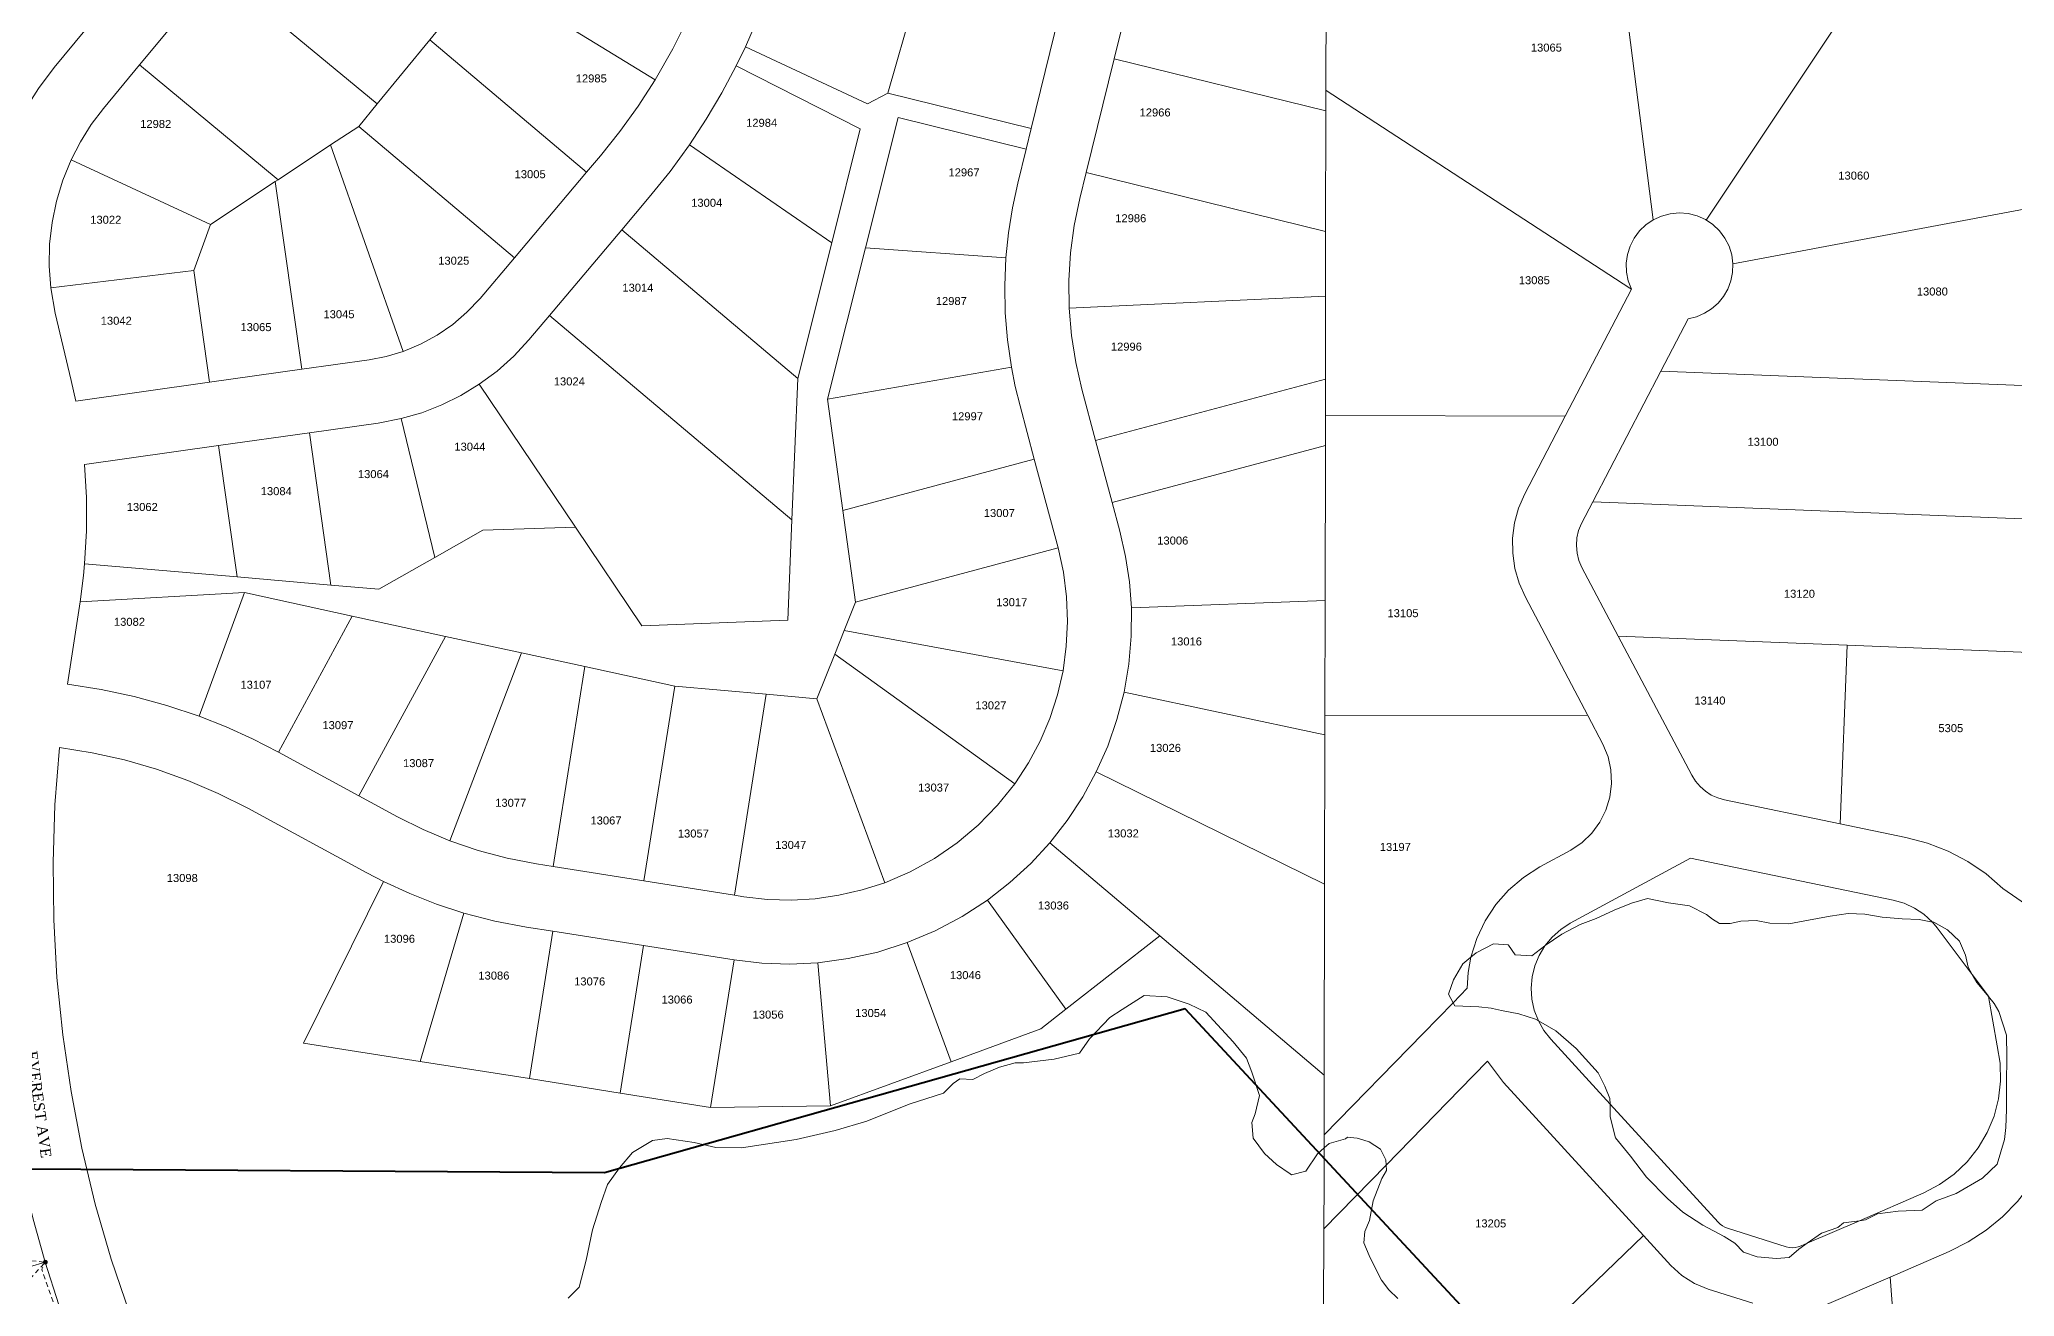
# Model space of a CAD drawing. Header units: feet. Extents: x 865220 to 2843873, y -2240498 to 972474.
# Drawn here: x 2837331 to 2839183, y 969773 to 970952 of the extents above; entities that cross this region are included whole.
import ezdxf
from ezdxf.enums import TextEntityAlignment as Align

# ---------------------------------------------------------------- set-up
doc = ezdxf.new("R2010")
doc.units = ezdxf.units.FT
doc.header["$LTSCALE"] = 0.015
doc.header["$MEASUREMENT"] = 0
doc.linetypes.add('DASHED', pattern=[5, 3, -2])
doc.layers.get('0').update_dxf_attribs({"lineweight": 5})
for name, color, linetype, lineweight in [('Dakota County Addresses', 7, 'Continuous', 5), ('Dakota County Parcels', 7, 'Continuous', 5), ('DROP BURIED', 7, 'DASHED', 5), ('RUNNING LINE (UNDERGROUND)', 10, 'Continuous', 5), ('STREET NAME', 7, 'Continuous', 5), ('WORK BOUNDARY', 110, 'Continuous', 40)]:
    doc.layers.add(name, color=color, linetype=linetype, lineweight=lineweight)
doc.styles.add('Dimensions 100', font='arial.ttf')
doc.styles.get("Standard").update_dxf_attribs({"font": 'times.ttf'})

# ---------------------------------------------------------------- blocks, each defined once
blk = doc.blocks.new('ACMAP_ANN_TEMPLATE_Dakota County Addresses')
at = {"layer": 'Dakota County Addresses', "style": 'Dimensions 100'}
blk.add_attdef('DakotaCountyAddress', text='', height=50, dxfattribs=at).set_placement((0, 0), align=Align.CENTER)
blk = doc.blocks.new('Proposed FlowerPot')
at = {"ltscale": 100, "true_color": 0xffffff}
h = blk.add_hatch(color=7, dxfattribs=at)
h.dxf.hatch_style = 1
h.paths.add_polyline_path([(0, 0.06, 0.414214), (-0.06, 0, 0.414214), (0, -0.06, 0.414214), (0.06, 0, 0.414214)])
at = {"ltscale": 100}
blk.add_circle((0, 0), 0.0604, dxfattribs=at)
at = {"layer": 'RUNNING LINE (UNDERGROUND)', "color": 6, "lineweight": 0, "const_width": 0.00907, "flags": 128}
blk.add_lwpolyline([(-0.06, 0, -0.414214), (0, 0.06, -0.414214), (0.06, 0, -0.414214), (0, -0.06, -0.414214), (-0.06, 0)], format="xyb", dxfattribs=at)
at = {"color": 18, "linetype": 'ByBlock', "lineweight": -2, "ltscale": 100, "true_color": 0x000000, "style": 'Dimensions 100'}
blk.add_text('F', height=0.0744, dxfattribs=at).set_placement((-0.029, -0.037))

msp = doc.modelspace()

# ---------------------------------------------------------------- linework, layer by layer
at = {"layer": 'Dakota County Parcels', "lineweight": 5}
for p, q in [((2838805.6, 971082.9), (2838843.9, 970782.8)), ((2839094.6, 971084.4), (2838893.7, 970782.6)), ((2838338.7, 970933.9), (2838365, 971040.7)), ((2837425.1, 970928.1), (2837497.9, 971015.8)), ((2837497.9, 971015.8), (2837647.7, 970891.5)), ((2837747.3, 971012.7), (2837908.5, 970914.1)), ((2838537.2, 970904.2), (2838537.4, 970998.3)), ((2837697.2, 970951.6), (2837720.1, 970979.6)), ((2837993.2, 970945.1), (2838009, 970981.9)), ((2838126.6, 970901.6), (2838150.4, 970985.4)), ((2838260.9, 970868.6), (2838287.1, 970975.4)), ((2837345.1, 970925.6), (2837373.8, 970960.3)), ((2837647.7, 970891.5), (2837697.2, 970951.6)), ((2837697.2, 970951.6), (2837844.1, 970827.5)), ((2837984.4, 970927.1), (2837993.2, 970945.1)), ((2837993.2, 970945.1), (2838107.3, 970891.7)), ((2838312.5, 970827.1), (2838338.7, 970933.9)), ((2838338.7, 970933.9), (2838537.2, 970885.1)), ((2837391.3, 970887.3), (2837425.1, 970928.1)), ((2837425.1, 970928.1), (2837554.9, 970820.4)), ((2837984.4, 970927.1), (2838100.7, 970868.2)), ((2838107.3, 970891.7), (2838126.6, 970901.6)), ((2838126.6, 970901.6), (2838260.9, 970868.6)), ((2838537.2, 970904.2), (2838537.3, 970904.1)), ((2838537.2, 970885.1), (2838537.2, 970904.2)), ((2838537.3, 970904.1), (2838822.1, 970718.7)), ((2837630.5, 970870.5), (2837647.7, 970891.5)), ((2838105.4, 970756.6), (2838136.1, 970878.7)), ((2838136.1, 970878.7), (2838256.1, 970849.2)), ((2838536.9, 970771.9), (2838537.2, 970885.1)), ((2837604.2, 970853.1), (2837630.5, 970870.5)), ((2837630.5, 970870.5), (2837776.4, 970747.3)), ((2838073.9, 970761.2), (2838100.7, 970868.2)), ((2838256.1, 970849.2), (2838260.9, 970868.6)), ((2837554.9, 970820.4), (2837604.2, 970853.1)), ((2837604.2, 970853.1), (2837672.1, 970659.4)), ((2837844.1, 970827.5), (2837857.1, 970842.8)), ((2837940.5, 970853.3), (2838073.9, 970761.2)), ((2838248.2, 970817.2), (2838256.1, 970849.2)), ((2837491.7, 970778.4), (2837360.8, 970839.1)), ((2837776.4, 970747.3), (2837844.1, 970827.5)), ((2838306.5, 970802.8), (2838312.5, 970827.1)), ((2838312.5, 970827.1), (2838536.9, 970771.9)), ((2837491.7, 970778.4), (2837552.3, 970818.7)), ((2837552.3, 970818.7), (2837554.9, 970820.4)), ((2837552.3, 970818.7), (2837577.1, 970642.8)), ((2837877.1, 970773.5), (2837902.9, 970804.1)), ((2839234.6, 970800.8), (2838918.6, 970741.5)), ((2837476, 970735.5), (2837491.7, 970778.4)), ((2837809.3, 970693.3), (2837877.1, 970773.5)), ((2837877.1, 970773.5), (2838042, 970634.2)), ((2838536.8, 970711.4), (2838536.9, 970771.9)), ((2838042, 970634.2), (2838073.9, 970761.2)), ((2838069.8, 970614.6), (2838105.4, 970756.6)), ((2838105.4, 970756.6), (2838237.2, 970747.1)), ((2837341.9, 970719), (2837476, 970735.5)), ((2837476, 970735.5), (2837490.7, 970630.6)), ((2837744.2, 970709.1), (2837776.4, 970747.3)), ((2837341.9, 970719), (2837346.1, 970695.5)), ((2838296.5, 970700), (2838536.8, 970711.4)), ((2838536.7, 970633.4), (2838536.8, 970711.4)), ((2838823.5, 970717.8), (2838761.5, 970598.8)), ((2838822.1, 970718.7), (2838823.5, 970717.8)), ((2837346.1, 970695.5), (2837361, 970632.2)), ((2837790, 970670.4), (2837809.3, 970693.3)), ((2837809.3, 970693.3), (2838036.5, 970501.5)), ((2838876.7, 970690.1), (2838851.2, 970641)), ((2837490.7, 970630.6), (2837577.1, 970642.8)), ((2837577.1, 970642.8), (2837640.2, 970651.7)), ((2838069.8, 970614.6), (2838242.4, 970644.8)), ((2838787.3, 970518.5), (2838851.2, 970641)), ((2838851.2, 970641), (2839229.4, 970625.9)), ((2837361, 970632.2), (2837365.2, 970612.9)), ((2837365.2, 970612.9), (2837490.7, 970630.6)), ((2837743.5, 970628.7), (2837833.7, 970494.7)), ((2838036.5, 970501.5), (2838042, 970634.2)), ((2838308.3, 970624.1), (2838321.3, 970575.8)), ((2838321.3, 970575.8), (2838536.7, 970633.4)), ((2838536.6, 970599.3), (2838536.7, 970633.4)), ((2838069.8, 970614.6), (2838084.3, 970510.3)), ((2838250.4, 970608.6), (2838263.8, 970558.3)), ((2837499.1, 970571.2), (2837584.3, 970583.2)), ((2837584.3, 970583.2), (2837648.6, 970592.3)), ((2837584.3, 970583.2), (2837604.4, 970440.4)), ((2837648.6, 970592.3), (2837670.3, 970596.5)), ((2837670.3, 970596.5), (2837701.9, 970466.4)), ((2838536.6, 970599.3), (2838536.7, 970599.3)), ((2838536.6, 970571.3), (2838536.6, 970599.3)), ((2838536.7, 970599.3), (2838761.5, 970598.8)), ((2838761.5, 970598.8), (2838723.5, 970525.8)), ((2837373.5, 970553.5), (2837499.1, 970571.2)), ((2837516.5, 970448), (2837499.1, 970571.2)), ((2838321.3, 970575.8), (2838336.8, 970517.8)), ((2838336.8, 970517.8), (2838536.6, 970571.3)), ((2838536.3, 970425.8), (2838536.6, 970571.3)), ((2838084.3, 970510.3), (2838263.8, 970558.3)), ((2838263.8, 970558.3), (2838286.1, 970475.3)), ((2838084.3, 970510.3), (2838096.3, 970424.5)), ((2838336.8, 970517.8), (2838344, 970490.8)), ((2838787.3, 970518.5), (2838776.7, 970498.1)), ((2838787.3, 970518.5), (2839224.8, 970501)), ((2837701.9, 970466.4), (2837746.8, 970492)), ((2837746.8, 970492), (2837833.7, 970494.7)), ((2837833.7, 970494.7), (2837895.9, 970402.3)), ((2838032.6, 970407.4), (2838036.5, 970501.5)), ((2838096.3, 970424.5), (2838286.1, 970475.3)), ((2837372.5, 970449.3), (2837373.5, 970460.2)), ((2837373.5, 970460.2), (2837516.5, 970448)), ((2837649.5, 970436.6), (2837701.9, 970466.4)), ((2838777.1, 970457), (2838811.2, 970392.5)), ((2837369.3, 970424.6), (2837372.5, 970449.3)), ((2837516.5, 970448), (2837604.4, 970440.4)), ((2837604.4, 970440.4), (2837649.5, 970436.6)), ((2837357.6, 970347.5), (2837369.3, 970424.6)), ((2837523.4, 970433.3), (2837369.3, 970424.6)), ((2837480.8, 970317.5), (2837523.4, 970433.3)), ((2837523.4, 970433.3), (2837624.5, 970411.3)), ((2838085.6, 970397.7), (2838096.3, 970424.5)), ((2838354.8, 970419.1), (2838536.3, 970425.8)), ((2838536.1, 970318.4), (2838536.3, 970425.8)), ((2838724.1, 970429), (2838782.7, 970318)), ((2837555.2, 970283.8), (2837624.5, 970411.3)), ((2837624.5, 970411.3), (2837712, 970392.3)), ((2837895.9, 970402.3), (2838032.6, 970407.4)), ((2838076.7, 970375.6), (2838085.6, 970397.7)), ((2838085.6, 970397.7), (2838290.7, 970360.1)), ((2837630.7, 970242.8), (2837712, 970392.3)), ((2837712, 970392.3), (2837783.1, 970376.9)), ((2838811.2, 970392.5), (2838880, 970262)), ((2839025.8, 970383.9), (2838811.2, 970392.5)), ((2839025.8, 970383.9), (2839019.1, 970216.6)), ((2839025.8, 970383.9), (2839220.1, 970376.1)), ((2837715.8, 970200.6), (2837783.1, 970376.9)), ((2837783.1, 970376.9), (2837842.5, 970364)), ((2837812.9, 970176.5), (2837842.5, 970364)), ((2837842.5, 970364), (2837926.7, 970345.7)), ((2838059.9, 970333.7), (2838076.7, 970375.6)), ((2838076.7, 970375.6), (2838245.5, 970254.1)), ((2837897.8, 970163.1), (2837926.7, 970345.7)), ((2837926.7, 970345.7), (2838012.5, 970338)), ((2837982.7, 970149.6), (2838012.5, 970338)), ((2838012.5, 970338), (2838059.9, 970333.7)), ((2838059.9, 970333.7), (2838123.6, 970161.3)), ((2838347.9, 970340.1), (2838536, 970300)), ((2838536, 970300), (2838536.1, 970318.4)), ((2838536.1, 970318.4), (2838536.2, 970318.4)), ((2838536.2, 970318.4), (2838782.7, 970318)), ((2838782.7, 970318), (2838796.8, 970291.2)), ((2838535.8, 970160), (2838536, 970300)), ((2837555.2, 970283.8), (2837630.7, 970242.8)), ((2838321.9, 970265.2), (2838535.8, 970160)), ((2837526.5, 970231.1), (2837638.1, 970170.5)), ((2837630.7, 970242.8), (2837666.7, 970223.2)), ((2839019.1, 970216.6), (2838910.7, 970239)), ((2839019.1, 970216.6), (2839080.9, 970203.8)), ((2838278.4, 970198.8), (2838381.3, 970111.5)), ((2837797.1, 970179), (2837812.9, 970176.5)), ((2837812.9, 970176.5), (2837897.8, 970163.1)), ((2838737.7, 970176.1), (2838766.6, 970191.8)), ((2838766.2, 970123.4), (2838878.8, 970184.3)), ((2839068.8, 970145), (2838878.8, 970184.3)), ((2837578.8, 970011), (2837653.7, 970162.4)), ((2837638.1, 970170.5), (2837653.7, 970162.4)), ((2837897.8, 970163.1), (2837982.7, 970149.6)), ((2838535.4, 969980.8), (2838535.8, 970160)), ((2839171.7, 970155.9), (2839210.9, 970128.8)), ((2837982.7, 970149.6), (2837991.6, 970148.2)), ((2838220, 970145.1), (2838293.3, 970042.6)), ((2838807.2, 970135.7), (2838823.7, 970142)), ((2838823.7, 970142), (2838838.6, 970146.4)), ((2838838.6, 970146.4), (2838858.2, 970142.6)), ((2838858.2, 970142.6), (2838877.9, 970139.6)), ((2838877.9, 970139.6), (2838893.9, 970131.4)), ((2837688.2, 969993.7), (2837729.1, 970132.9)), ((2837787.7, 970119.7), (2837812.4, 970115.8)), ((2838758.3, 970113.1), (2838775.5, 970122.1)), ((2838775.5, 970122.1), (2838790.5, 970127.8)), ((2838790.5, 970127.8), (2838807.2, 970135.7)), ((2838893.9, 970131.4), (2838899.6, 970127.2)), ((2838899.6, 970127.2), (2838906, 970123.2)), ((2838906, 970123.2), (2838916, 970123)), ((2838916, 970123), (2838926.2, 970125.3)), ((2838926.2, 970125.3), (2838940.4, 970126)), ((2838940.4, 970126), (2838953.2, 970123.4)), ((2838953.2, 970123.4), (2838971, 970122.9)), ((2838971, 970122.9), (2838986.1, 970125.7)), ((2838986.1, 970125.7), (2839009.7, 970130)), ((2839009.7, 970130), (2839026.7, 970132.4)), ((2839026.7, 970132.4), (2839042.3, 970131.9)), ((2839042.3, 970131.9), (2839058.7, 970129)), ((2839058.7, 970129), (2839077.3, 970127.4)), ((2839077.3, 970127.4), (2839093.2, 970126.8)), ((2839107, 970124.2), (2839119.9, 970117)), ((2837790.5, 969977.6), (2837812.4, 970115.8)), ((2837812.4, 970115.8), (2837897.3, 970102.4)), ((2837875.5, 969964.1), (2837897.3, 970102.4)), ((2837897.3, 970102.4), (2837982.3, 970089)), ((2838144.5, 970105.1), (2838185.7, 969993.5)), ((2838293.3, 970042.6), (2838381.3, 970111.5)), ((2838381.3, 970111.5), (2838535.4, 969980.8)), ((2838678, 970095.7), (2838694.2, 970104.1)), ((2838694.2, 970104.1), (2838708, 970103.2)), ((2838742.8, 970102.4), (2838758.3, 970113.1)), ((2839119.9, 970117), (2839130.9, 970106.6)), ((2839130.9, 970106.6), (2839136.6, 970093.5)), ((2837960.4, 969950.7), (2837982.3, 970089)), ((2838061, 970086.3), (2838072.8, 969952.2)), ((2838656.8, 970070.4), (2838665.5, 970085.3)), ((2838714.6, 970093.6), (2838730.1, 970092.9)), ((2839136.6, 970093.5), (2839139.2, 970082.2)), ((2838652.1, 970056.8), (2838656.8, 970070.4)), ((2839147.2, 970067.6), (2839156.8, 970056.5)), ((2838346.2, 970042.3), (2838359.9, 970051.1)), ((2838359.9, 970051.1), (2838366.9, 970055.6)), ((2838366.9, 970055.6), (2838388.4, 970054.4)), ((2838388.4, 970054.4), (2838408.8, 970047.5)), ((2838408.8, 970047.5), (2838424.7, 970039.9)), ((2838680.4, 970044.9), (2838657.9, 970046)), ((2838692.1, 970043.6), (2838680.4, 970044.9)), ((2839163.4, 970048.1), (2839167.9, 970040.5)), ((2838270, 970024.4), (2838293.3, 970042.6)), ((2838315.4, 970015), (2838334.7, 970034.9)), ((2838334.7, 970034.9), (2838346.2, 970042.3)), ((2838424.7, 970039.9), (2838450.3, 970012)), ((2838733.7, 970033.4), (2838717.9, 970038.3)), ((2839167.9, 970040.5), (2839175, 970018.3)), ((2837578.8, 970011), (2837688.2, 969993.7)), ((2838185.7, 969993.5), (2838270, 970024.4)), ((2838306.2, 970001.6), (2838315.4, 970015)), ((2838450.3, 970012), (2838462.8, 969996.8)), ((2838771.6, 970005.8), (2838752.7, 970022.4)), ((2839175, 970018.3), (2839175.5, 969998.1)), ((2837688.2, 969993.7), (2837790.5, 969977.6)), ((2838072.8, 969952.2), (2838185.7, 969993.5)), ((2838231.1, 969988.3), (2838245.9, 969992.3)), ((2838245.9, 969992.3), (2838253.6, 969992.3)), ((2838253.6, 969992.3), (2838282.4, 969995.8)), ((2838282.4, 969995.8), (2838306.2, 970001.6)), ((2838462.8, 969996.8), (2838467.6, 969983.6)), ((2838688.7, 969994), (2838703.7, 969974.1)), ((2838780.4, 969996.2), (2838771.6, 970005.8)), ((2838792.2, 969982.9), (2838780.4, 969996.2)), ((2839175.5, 969998.1), (2839175.2, 969972.9)), ((2837790.5, 969977.6), (2837875.5, 969964.1)), ((2838178.6, 969964.1), (2838187.6, 969973.2)), ((2838187.6, 969973.2), (2838193.9, 969977.5)), ((2838193.9, 969977.5), (2838206.1, 969976.8)), ((2838206.1, 969976.8), (2838217.1, 969982.3)), ((2838217.1, 969982.3), (2838231.1, 969988.3)), ((2838467.6, 969983.6), (2838474.8, 969961.9)), ((2838535.5, 969924.8), (2838535.4, 969980.8)), ((2838703.7, 969974.1), (2838834.9, 969830.6)), ((2838798.7, 969970.6), (2838792.2, 969982.9)), ((2838803.4, 969959.1), (2838798.7, 969970.6)), ((2839175.2, 969972.9), (2839175, 969948.7)), ((2837875.5, 969964.1), (2837960.4, 969950.7)), ((2837960.4, 969950.7), (2838072.8, 969952.2)), ((2838106.9, 969937.6), (2838146.5, 969953.8)), ((2838146.5, 969953.8), (2838178.6, 969964.1)), ((2838474.8, 969961.9), (2838470.9, 969944.7)), ((2838077, 969929.1), (2838106.9, 969937.6)), ((2838470.9, 969944.7), (2838467.7, 969936.6)), ((2838467.7, 969936.6), (2838468.8, 969921.8)), ((2838808.5, 969922.1), (2838803.7, 969941.8)), ((2839175, 969948.7), (2839174.4, 969931.8)), ((2837887, 969908.5), (2837906, 969919.6)), ((2837906, 969919.6), (2837919.7, 969921.5)), ((2837919.7, 969921.5), (2837944.9, 969917.8)), ((2837944.9, 969917.8), (2837965.2, 969912.9)), ((2837989.4, 969912.6), (2838040.6, 969920.5)), ((2838040.6, 969920.5), (2838077, 969929.1)), ((2838468.8, 969921.8), (2838479.5, 969907.3)), ((2838535.5, 969912.7), (2838540.3, 969916.9)), ((2838540.3, 969916.9), (2838555.6, 969921.2)), ((2838555.6, 969921.2), (2838557.4, 969922.7)), ((2838557.4, 969922.7), (2838566.4, 969921.7)), ((2838577.7, 969918.3), (2838588.3, 969911.5)), ((2838822.8, 969904.8), (2838808.5, 969922.1)), ((2839173.3, 969920.4), (2839166.4, 969897.3)), ((2839174.4, 969931.8), (2839173.3, 969920.4)), ((2837874.9, 969894), (2837887, 969908.5)), ((2837965.2, 969912.9), (2837989.4, 969912.6)), ((2838479.5, 969907.3), (2838490.9, 969897.1)), ((2838490.9, 969897.1), (2838503.6, 969888.5)), ((2838518.4, 969891), (2838529.2, 969907.2)), ((2838529.2, 969907.2), (2838535.5, 969912.7)), ((2838588.3, 969911.5), (2838593.3, 969901.5)), ((2838837.6, 969885.2), (2838822.8, 969904.8)), ((2839166.4, 969897.3), (2839152.6, 969884.2)), ((2837857.9, 969861.4), (2837863.8, 969878.2)), ((2837863.8, 969878.2), (2837874.9, 969894)), ((2838503.6, 969888.5), (2838505, 969887.5)), ((2838505, 969887.5), (2838518.4, 969891)), ((2838589.7, 969883.9), (2838581.5, 969863)), ((2838593.9, 969891.5), (2838589.7, 969883.9)), ((2838857.2, 969865.2), (2838837.6, 969885.2)), ((2839152.6, 969884.2), (2839127.8, 969869.8)), ((2837849.5, 969835.8), (2837857.9, 969861.4)), ((2838581.5, 969863), (2838578, 969844.7)), ((2838871.8, 969852.5), (2838857.2, 969865.2)), ((2839109.1, 969862.9), (2839095.9, 969854.3)), ((2839127.8, 969869.8), (2839109.1, 969862.9)), ((2838578, 969844.7), (2838573.6, 969834.4)), ((2838890.5, 969840.2), (2838871.8, 969852.5)), ((2839022.2, 969842.5), (2839017, 969838.1)), ((2839054.2, 969850.8), (2839042.8, 969845.1)), ((2839073.7, 969853.3), (2839054.2, 969850.8)), ((2839095.9, 969854.3), (2839073.7, 969853.3)), ((2837843.7, 969807.3), (2837849.5, 969835.8)), ((2838535, 969760.9), (2838535.3, 969836.8)), ((2838573.6, 969834.4), (2838572.7, 969823.8)), ((2838572.7, 969823.8), (2838577.7, 969811.7)), ((2838834.9, 969830.6), (2838860.6, 969802.5)), ((2838910.5, 969829.6), (2838890.5, 969840.2)), ((2838920.6, 969823.4), (2838910.5, 969829.6)), ((2838913.5, 969837.5), (2838968.6, 969820)), ((2838928.6, 969815), (2838920.6, 969823.4)), ((2839017, 969838.1), (2839001.6, 969832.6)), ((2837101.9, 969735.4), (2837336.7, 969805.5)), ((2837837.3, 969782), (2837843.7, 969807.3)), ((2838577.7, 969811.7), (2838582.9, 969800.9)), ((2838941.3, 969810.5), (2838928.6, 969815)), ((2838959.5, 969809), (2838941.3, 969810.5)), ((2838971.4, 969809.9), (2838959.5, 969809)), ((2838980.6, 969817.8), (2838971.4, 969809.9)), ((2839066.1, 969791.6), (2839121.4, 969815.5)), ((2838582.9, 969800.9), (2838589.1, 969788.8)), ((2838589.1, 969788.8), (2838596.2, 969779.6)), ((2839006.5, 969765.7), (2839066.1, 969791.6)), ((2837826.9, 969771.8), (2837837.3, 969782)), ((2838596.2, 969779.6), (2838604.5, 969771.5)), ((2838895.5, 969780.3), (2838937.2, 969767))]:
    msp.add_line(p, q, dxfattribs=at)
for points in [[(2837908.5, 970914.1), (2837925.1, 970943.1), (2837940, 970973.1), (2837953.2, 971003.9)], [(2837345.1, 970925.6), (2837330.3, 970906.1), (2837317.3, 970885.5)], [(2837940.5, 970853.3), (2837956.2, 970877.2), (2837970.9, 970901.9), (2837984.4, 970927.1)], [(2837857.1, 970842.8), (2837875.4, 970865.7), (2837892.5, 970889.5), (2837908.5, 970914.1)], [(2837391.3, 970887.3), (2837379.7, 970872.1), (2837369.6, 970856), (2837360.8, 970839.1)], [(2837902.9, 970804.1), (2837922.3, 970828.2), (2837940.5, 970853.3)], [(2837360.8, 970839.1), (2837353.1, 970820.1), (2837347.1, 970800.5), (2837343, 970780.4), (2837340.7, 970760), (2837340.4, 970739.5), (2837341.9, 970719)], [(2838248.2, 970817.2), (2838243.2, 970794), (2838239.6, 970770.6), (2838237.2, 970747.1)], [(2838306.5, 970802.8), (2838301.2, 970777.5), (2838297.8, 970751.8), (2838296.2, 970725.9), (2838296.5, 970700)], [(2838843.9, 970782.8), (2838851.7, 970786.4), (2838859.9, 970788.6), (2838868.4, 970789.4), (2838876.8, 970788.7), (2838885.1, 970786.6), (2838892.8, 970783.1), (2838899.9, 970778.4), (2838906.1, 970772.5), (2838911.2, 970765.7), (2838915, 970758.1), (2838917.5, 970749.9), (2838918.6, 970741.5)], [(2838823.5, 970717.8), (2838820.6, 970725.6), (2838819, 970733.7), (2838818.7, 970742.1), (2838819.9, 970750.3), (2838822.4, 970758.2), (2838826.1, 970765.7), (2838831.1, 970772.4), (2838837.1, 970778.1), (2838843.9, 970782.8)], [(2838237.2, 970747.1), (2838236.1, 970721.4), (2838236.6, 970695.8), (2838238.7, 970670.2), (2838242.4, 970644.8)], [(2838876.7, 970690.1), (2838884.5, 970692), (2838891.9, 970695.2), (2838898.7, 970699.5), (2838904.8, 970704.8), (2838909.8, 970711.1), (2838913.8, 970718), (2838916.7, 970725.6), (2838918.3, 970733.5), (2838918.6, 970741.5)], [(2837672.1, 970659.4), (2837688.4, 970666.2), (2837704, 970674.6), (2837718.6, 970684.7), (2837732, 970696.2), (2837744.2, 970709.1)], [(2838296.5, 970700), (2838298.6, 970674.4), (2838302.6, 970649.1), (2838308.3, 970624.1)], [(2837640.2, 970651.7), (2837656.3, 970654.8), (2837672.1, 970659.4)], [(2837743.5, 970628.7), (2837760.2, 970641.1), (2837775.8, 970655.1), (2837790, 970670.4)], [(2838242.4, 970644.8), (2838246, 970626.6), (2838250.4, 970608.6)], [(2837670.3, 970596.5), (2837689.6, 970602), (2837708.3, 970609.3), (2837726.3, 970618.2), (2837743.5, 970628.7)], [(2837373.5, 970460.2), (2837375.3, 970491.3), (2837375.3, 970522.4), (2837373.5, 970553.5)], [(2838724.1, 970429), (2838718.2, 970442.1), (2838714.3, 970456), (2838712.2, 970470.2), (2838712.1, 970484.5), (2838714, 970498.8), (2838717.8, 970512.6), (2838723.5, 970525.8)], [(2838354.8, 970419.1), (2838353, 970443.3), (2838349.4, 970467.2), (2838344, 970490.8)], [(2838777.1, 970457), (2838774.3, 970463.5), (2838772.6, 970470.4), (2838771.9, 970477.5), (2838772.4, 970484.6), (2838774, 970491.5), (2838776.7, 970498.1)], [(2838290.7, 970360.1), (2838293.8, 970383.1), (2838295, 970406.3), (2838294, 970429.5), (2838291.1, 970452.6), (2838286.1, 970475.3)], [(2838347.9, 970340.1), (2838352.3, 970366.2), (2838354.6, 970392.6), (2838354.8, 970419.1)], [(2838245.5, 970254.1), (2838258.3, 970273.6), (2838269.2, 970294), (2838278.3, 970315.4), (2838285.5, 970337.5), (2838290.7, 970360.1)], [(2837480.8, 970317.5), (2837450.7, 970327.6), (2837420, 970336), (2837389, 970342.6), (2837357.6, 970347.5)], [(2838321.9, 970265.2), (2838332.6, 970289.4), (2838341.3, 970314.5), (2838347.9, 970340.1)], [(2837555.2, 970283.8), (2837530.9, 970296.2), (2837506.1, 970307.5), (2837480.8, 970317.5)], [(2837350, 970288), (2837345.8, 970234.2), (2837344, 970180.3), (2837344.6, 970126.4), (2837347.6, 970072.5), (2837353, 970018.8), (2837360.8, 969965.5), (2837371.1, 969912.5), (2837383.6, 969860), (2837398.6, 969808.2), (2837415.8, 969757.1)], [(2837526.5, 970231.1), (2837498.8, 970245.1), (2837470.2, 970257.3), (2837440.9, 970267.8), (2837411, 970276.4), (2837380.7, 970283.1), (2837350, 970288)], [(2838766.6, 970191.8), (2838777.2, 970198.9), (2838786.3, 970207.8), (2838793.9, 970218), (2838799.6, 970229.4), (2838803.3, 970241.6), (2838804.9, 970254.3), (2838804.3, 970267), (2838801.6, 970279.4), (2838796.8, 970291.2)], [(2838123.6, 970161.3), (2838147.5, 970171.5), (2838170.2, 970184), (2838191.5, 970198.6), (2838211.3, 970215.3), (2838229.4, 970233.9), (2838245.5, 970254.1)], [(2838278.4, 970198.8), (2838294.7, 970219.7), (2838309.2, 970241.9), (2838321.9, 970265.2)], [(2838880, 970262), (2838883.5, 970256.4), (2838887.8, 970251.4), (2838892.8, 970247.1), (2838898.3, 970243.5), (2838904.4, 970240.8), (2838910.7, 970239)], [(2837666.7, 970223.2), (2837690.9, 970211.1), (2837715.8, 970200.6)], [(2837715.8, 970200.6), (2837742.4, 970191.6), (2837769.5, 970184.3), (2837797.1, 970179)], [(2838220, 970145.1), (2838240.9, 970161.4), (2838260.4, 970179.4), (2838278.4, 970198.8)], [(2839080.9, 970203.8), (2839101, 970198.4), (2839120.4, 970190.9), (2839138.8, 970181.2), (2839155.9, 970169.5), (2839171.7, 970155.9)], [(2838737.7, 970176.1), (2838722.3, 970166.3), (2838708.4, 970154.4), (2838696.3, 970140.8), (2838686.3, 970125.5), (2838678.5, 970109), (2838673.1, 970091.6), (2838670.5, 970077), (2838669.6, 970062.3)], [(2837653.7, 970162.4), (2837678.3, 970151.1), (2837703.4, 970141.3), (2837729.1, 970132.9)], [(2837991.6, 970148.2), (2838013.8, 970145.7), (2838036.2, 970145), (2838058.5, 970146.3), (2838080.6, 970149.5), (2838102.4, 970154.5), (2838123.6, 970161.3)], [(2838144.5, 970105.1), (2838170.8, 970116.2), (2838196.1, 970129.6), (2838220, 970145.1)], [(2839068.8, 970145), (2839079.1, 970142.1), (2839088.8, 970137.6), (2839097.7, 970131.7), (2839105.6, 970124.4), (2839110.2, 970119)], [(2837729.1, 970132.9), (2837758.2, 970125.4), (2837787.7, 970119.7)], [(2838766.2, 970123.4), (2838757.2, 970117.5), (2838749.2, 970110.4), (2838742.3, 970102.1), (2838736.9, 970093), (2838733, 970083.3), (2838730.5, 970073), (2838729.6, 970062.5), (2838730.3, 970052), (2838732.5, 970041.7), (2838736.3, 970031.9), (2838741.5, 970022.8), (2838747.9, 970014.6)], [(2839093.2, 970126.8), (2839105.6, 970124.4), (2839107, 970124.2)], [(2839110.2, 970119), (2839142.9, 970075.3), (2839158.2, 970054.9)], [(2838061, 970086.3), (2838089.3, 970090.1), (2838117.2, 970096.3), (2838144.5, 970105.1)], [(2838708, 970103.2), (2838708.3, 970102.7), (2838714.6, 970093.6)], [(2838730.1, 970092.9), (2838742.3, 970102.1), (2838742.8, 970102.4)], [(2837982.3, 970089), (2838008.4, 970085.9), (2838034.7, 970085), (2838061, 970086.3)], [(2838665.5, 970085.3), (2838673.1, 970091.6), (2838678, 970095.7)], [(2839139.2, 970082.2), (2839142.9, 970075.3), (2839147.2, 970067.6)], [(2838535.5, 969924.8), (2838628.2, 970019.9), (2838656.4, 970048.8), (2838669.6, 970062.3)], [(2838657.9, 970046), (2838656.4, 970048.8), (2838652.1, 970056.8)], [(2839156.8, 970056.5), (2839158.3, 970054.6), (2839163.4, 970048.1)], [(2839158.2, 970054.9), (2839158.3, 970054.6), (2839166.5, 970008.5)], [(2838717.9, 970038.3), (2838701.7, 970041.6), (2838693.2, 970043.3), (2838692.1, 970043.6)], [(2838752.7, 970022.4), (2838736.3, 970031.9), (2838733.7, 970033.4)], [(2838747.9, 970014.6), (2838803.5, 969953.8), (2838904.8, 969843)], [(2839097.5, 969870.5), (2839112.3, 969878.3), (2839126, 969888), (2839138.1, 969899.5), (2839148.6, 969912.6), (2839157.1, 969927), (2839163.5, 969942.4), (2839167.7, 969958.6), (2839169.6, 969975.3), (2839169.2, 969992), (2839166.5, 970008.5)], [(2838535.3, 969836.8), (2838593.6, 969896.6), (2838662.7, 969967.5), (2838688.7, 969994)], [(2838803.7, 969941.8), (2838803.5, 969953.8), (2838803.4, 969959.1)], [(2838535.3, 969836.8), (2838535.4, 969881.4), (2838535.5, 969912.7), (2838535.5, 969924.8)], [(2838566.4, 969921.7), (2838572.8, 969919.8), (2838577.7, 969918.3)], [(2839121.4, 969815.5), (2839139.2, 969824.5), (2839156, 969835.4), (2839171.4, 969848), (2839185.4, 969862.3), (2839197.7, 969878.1), (2839208.1, 969895.1), (2839216.6, 969913.2), (2839223.1, 969932.1)], [(2838593.3, 969901.5), (2838593.6, 969896.6), (2838593.9, 969891.5)], [(2837315.4, 969886.5), (2837325.4, 969845.8), (2837336.7, 969805.5)], [(2838982.6, 969820.7), (2838988.3, 969823.2), (2839037.2, 969844.4), (2839097.5, 969870.5)], [(2838904.8, 969843), (2838906.7, 969841.2), (2838908.8, 969839.7), (2838911.1, 969838.4), (2838913.5, 969837.5)], [(2839042.8, 969845.1), (2839037.2, 969844.4), (2839022.2, 969842.5)], [(2838553.8, 969559.5), (2838729, 969728.4), (2838834.9, 969830.6)], [(2839001.6, 969832.6), (2838988.3, 969823.2), (2838980.6, 969817.8)], [(2837336.7, 969805.5), (2837349.3, 969765.6), (2837363.3, 969726.1)], [(2838968.6, 969820), (2838971.4, 969819.4), (2838974.3, 969819.1), (2838977.1, 969819.2), (2838979.9, 969819.8), (2838982.6, 969820.7)], [(2838860.6, 969802.5), (2838870.8, 969793.1), (2838882.6, 969785.6), (2838895.5, 969780.3)], [(2839066.1, 969791.6), (2839081.9, 969581), (2839083.1, 969564.1)]]:
    msp.add_lwpolyline(points, dxfattribs=at)
at = {"layer": 'DROP BURIED', "lineweight": 5, "ltscale": 100, "flags": 128}
for points in [[(2837308.6, 969808.3), (2837336.7, 969805.5), (2837320.4, 969787.8)], [(2837394, 969647), (2837384.7, 969649.9), (2837333.4, 969799), (2837336.7, 969805.5)]]:
    msp.add_lwpolyline(points, dxfattribs=at)
at = {"layer": 'WORK BOUNDARY', "ltscale": 50, "flags": 128}
msp.add_lwpolyline([(2835821.1, 965754.9), (2838590.8, 965764.5), (2838540.7, 967567.4), (2838686.6, 968165.9), (2838544, 968252.2), (2838539.3, 969179.3), (2839357.9, 968944.5), (2839658.8, 969551.7), (2838852.5, 969561.3), (2838405.2, 970043.2), (2837860.9, 969889.4), (2837271.6, 969893.1), (2836764.9, 969833.1), (2836701.1, 969750.6), (2836123.1, 969754.3), (2835849.1, 969814.4), (2835856.6, 968748.8), (2835792.4, 968470.2), (2835728.6, 968203.8), (2835736.1, 968083.7), (2835480.8, 967776), (2835548.4, 967539.7), (2835694.8, 967520.9), (2835833.7, 967524.7)], close=True, dxfattribs=at)

# ---------------------------------------------------------------- block references
at = {"lineweight": 5, "xscale": 30, "yscale": 30, "zscale": 30}
msp.add_blockref('Proposed FlowerPot', (2837336.7, 969805.5), dxfattribs=at)
at = {"layer": 'Dakota County Addresses', "lineweight": 5, "xscale": 0.15, "yscale": 0.15, "zscale": 0.15}
for p, values in [((2838743.8, 970940.6), {'DakotaCountyAddress': '13065'}), ((2837848.5, 970911.7), {'DakotaCountyAddress': '12985'}), ((2838377, 970879.8), {'DakotaCountyAddress': '12966'}), ((2837440.2, 970869), {'DakotaCountyAddress': '12982'}), ((2838008.2, 970870.1), {'DakotaCountyAddress': '12984'}), ((2837791.2, 970821.9), {'DakotaCountyAddress': '13005'}), ((2838197.9, 970823.6), {'DakotaCountyAddress': '12967'}), ((2839032, 970820.6), {'DakotaCountyAddress': '13060'}), ((2837393.4, 970779.2), {'DakotaCountyAddress': '13022'}), ((2837956.7, 970795.1), {'DakotaCountyAddress': '13004'}), ((2838354.2, 970780.6), {'DakotaCountyAddress': '12986'}), ((2837719.6, 970740.8), {'DakotaCountyAddress': '13025'}), ((2838732.5, 970722.5), {'DakotaCountyAddress': '13085'}), ((2837892.2, 970715.5), {'DakotaCountyAddress': '13014'}), ((2839105.6, 970711.9), {'DakotaCountyAddress': '13080'}), ((2837612, 970690.6), {'DakotaCountyAddress': '13045'}), ((2838186, 970703), {'DakotaCountyAddress': '12987'}), ((2837403.2, 970684.5), {'DakotaCountyAddress': '13042'}), ((2837534.2, 970678.5), {'DakotaCountyAddress': '13065'}), ((2838350.1, 970660.2), {'DakotaCountyAddress': '12996'}), ((2837827.9, 970627.6), {'DakotaCountyAddress': '13024'}), ((2838201.1, 970594.9), {'DakotaCountyAddress': '12997'}), ((2837734.7, 970566.4), {'DakotaCountyAddress': '13044'}), ((2838946.9, 970571), {'DakotaCountyAddress': '13100'}), ((2837644.3, 970540.7), {'DakotaCountyAddress': '13064'}), ((2837553.2, 970524.7), {'DakotaCountyAddress': '13084'}), ((2837427.6, 970509.9), {'DakotaCountyAddress': '13062'}), ((2838231, 970504.2), {'DakotaCountyAddress': '13007'}), ((2838393.6, 970478.4), {'DakotaCountyAddress': '13006'}), ((2838981, 970428.5), {'DakotaCountyAddress': '13120'}), ((2838242.7, 970420.6), {'DakotaCountyAddress': '13017'}), ((2838609.4, 970410.3), {'DakotaCountyAddress': '13105'}), ((2837415.6, 970402.2), {'DakotaCountyAddress': '13082'}), ((2838406.4, 970383.8), {'DakotaCountyAddress': '13016'}), ((2837534.2, 970343.2), {'DakotaCountyAddress': '13107'}), ((2838223.1, 970323.9), {'DakotaCountyAddress': '13027'}), ((2838897.1, 970328.4), {'DakotaCountyAddress': '13140'}), ((2837611, 970305.3), {'DakotaCountyAddress': '13097'}), ((2839122.9, 970302.5), {'DakotaCountyAddress': '5305'}), ((2838386.7, 970284), {'DakotaCountyAddress': '13026'}), ((2837686.6, 970269.7), {'DakotaCountyAddress': '13087'}), ((2838169.4, 970246.8), {'DakotaCountyAddress': '13037'}), ((2837773, 970232.5), {'DakotaCountyAddress': '13077'}), ((2837862.3, 970215.9), {'DakotaCountyAddress': '13067'}), ((2837944.2, 970203.7), {'DakotaCountyAddress': '13057'}), ((2838347.2, 970203.8), {'DakotaCountyAddress': '13032'}), ((2838035.5, 970193), {'DakotaCountyAddress': '13047'}), ((2838602.2, 970191.1), {'DakotaCountyAddress': '13197'}), ((2837465.1, 970162), {'DakotaCountyAddress': '13098'}), ((2838281.7, 970136.2), {'DakotaCountyAddress': '13036'}), ((2837668.7, 970105), {'DakotaCountyAddress': '13096'}), ((2837757.2, 970070.5), {'DakotaCountyAddress': '13086'}), ((2837847, 970065), {'DakotaCountyAddress': '13076'}), ((2838199.2, 970070.9), {'DakotaCountyAddress': '13046'}), ((2837928.9, 970048), {'DakotaCountyAddress': '13066'}), ((2838014.3, 970033.9), {'DakotaCountyAddress': '13056'}), ((2838110.4, 970035.4), {'DakotaCountyAddress': '13054'}), ((2838691.6, 969838.1), {'DakotaCountyAddress': '13205'})]:
    msp.add_blockref('ACMAP_ANN_TEMPLATE_Dakota County Addresses', p, dxfattribs=at).add_auto_attribs(values)

# ---------------------------------------------------------------- texts
at = {"layer": 'STREET NAME', "lineweight": 5, "ltscale": 40, "insert": (2837329, 970004.2), "char_height": 10, "attachment_point": 1, "rotation": 277.7766}
msp.add_mtext('EVEREST AVE', dxfattribs=at)

doc.saveas('drawing.dxf')
